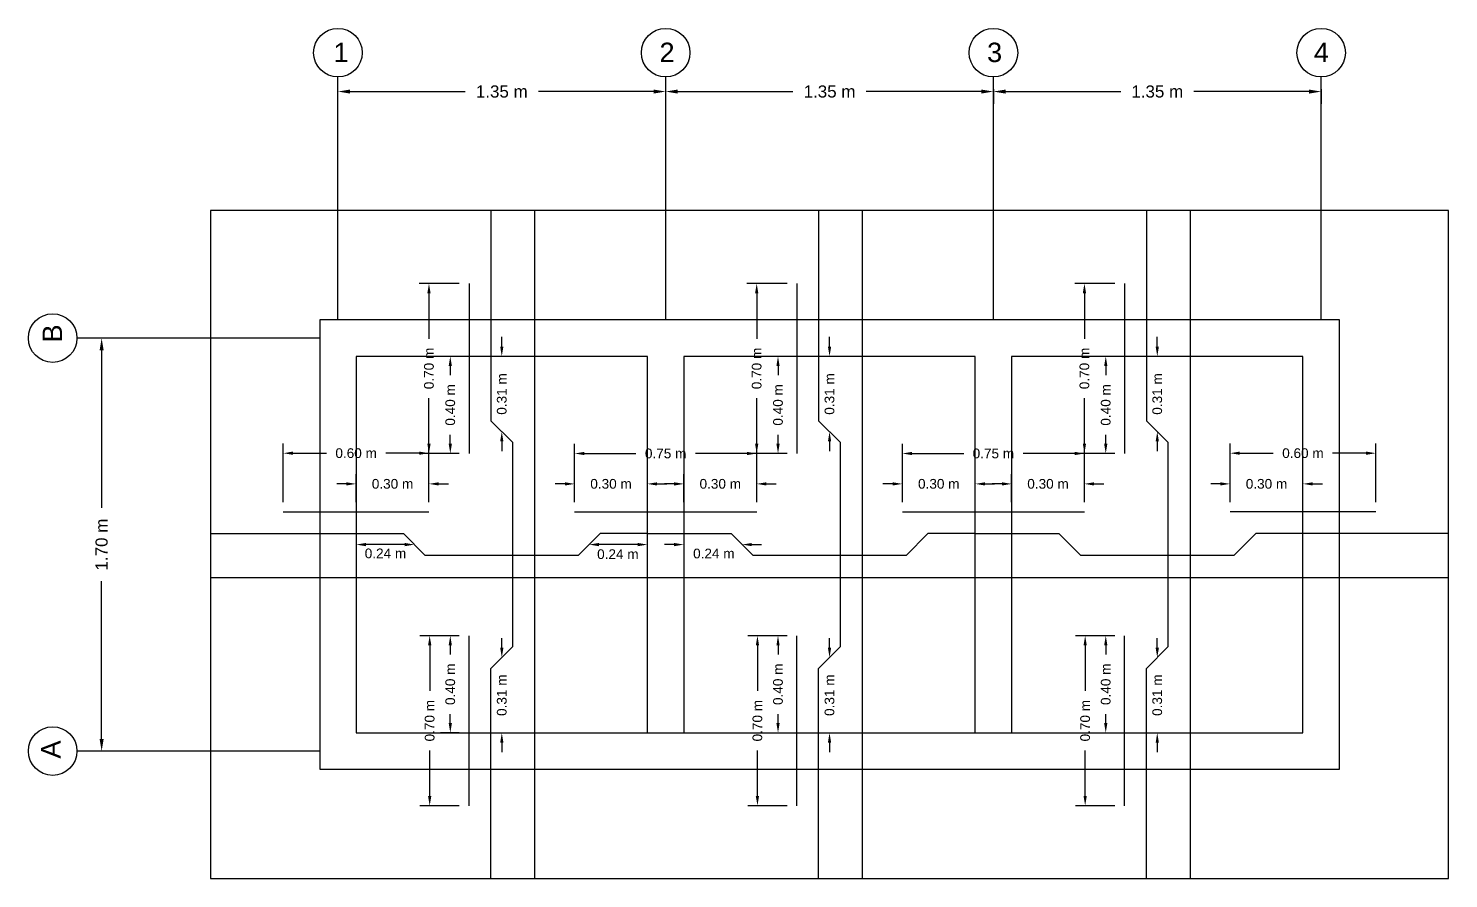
# Model space of a CAD drawing. Header units: metres. Extents: x 258817 to 259192, y 1878716 to 1878911.
# Drawn here: x 259186.47 to 259192.32, y 1878745.74 to 1878749.24 of the extents above; entities that cross this region are included whole.
import ezdxf

# ---------------------------------------------------------------- set-up
doc = ezdxf.new("R2010")
doc.units = ezdxf.units.M
doc.header["$MEASUREMENT"] = 0
doc.linetypes.add('PHANTOM2', pattern=[1.25, 0.625, -0.125, 0.125, -0.125, 0.125, -0.125])
doc.layers.add('0.05', color=9, linetype='Continuous')
doc.layers.add('Vistas', color=7, linetype='Continuous')
doc.styles.get("Standard").update_dxf_attribs({"font": 'arial.ttf'})
doc.dimstyles.new('1 a 25', dxfattribs={"dimtxt": 0.05, "dimasz": 0.05, "dimexe": 0.05, "dimexo": 0.05, "dimgap": 0.05, "dimtad": 0, "dimzin": 0, "dimdsep": 46, "dimtxsty": 'Standard', "dimcen": 0.09, "dimadec": 0, "dimazin": 0, "dimtfac": 1, "dimtofl": 0, "dimtmove": 0, "dimatfit": 3, "dimfxl": 1, "dimtolj": 1, "dimtzin": 0, "dimarcsym": 0})
doc.dimstyles.new('1 a 25 1.5mm', dxfattribs={"dimtxt": 0.04, "dimasz": 0.04, "dimexe": 0.04, "dimexo": 0.04, "dimgap": 0.04, "dimtad": 0, "dimzin": 0, "dimdsep": 46, "dimtxsty": 'Standard', "dimcen": 0.09, "dimadec": 0, "dimazin": 0, "dimtfac": 1, "dimtofl": 0, "dimtmove": 1, "dimatfit": 0, "dimfxl": 1, "dimtolj": 1, "dimtzin": 0, "dimarcsym": 0})

# ---------------------------------------------------------------- blocks, each defined once
blk = doc.blocks.new('*D281')
at = {"color": 0, "lineweight": -2, "transparency": 16777216}
for p, q in [((259187.7992, 1878748.9772), (259188.2735, 1878748.9772)), ((259189.0492, 1878748.9772), (259188.5749, 1878748.9772))]:
    blk.add_line(p, q, dxfattribs=at)
at = {"color": 0, "transparency": 16777216}
for points in [[(259187.7992, 1878748.9855), (259187.7992, 1878748.9689), (259187.7492, 1878748.9772)], [(259189.0492, 1878748.9855), (259189.0492, 1878748.9689), (259189.0992, 1878748.9772)]]:
    blk.add_solid(points, dxfattribs=at)
at = {"layer": 'Defpoints', "color": 0, "transparency": 16777216}
for p in [(259187.7492, 1878748.9772), (259189.0992, 1878748.9772), (259189.0992, 1878748.9772)]:
    blk.add_point(p, dxfattribs=at)
at = {"color": 0, "transparency": 16777216, "insert": (259188.4242, 1878748.9772), "char_height": 0.05, "attachment_point": 5}
blk.add_mtext('\\A1;1.35 m', dxfattribs=at)
blk = doc.blocks.new('*D282')
at = {"color": 0, "lineweight": -2, "transparency": 16777216}
for p, q in [((259189.1492, 1878748.9772), (259189.6235, 1878748.9772)), ((259190.3992, 1878748.9772), (259189.9249, 1878748.9772)), ((259190.4492, 1878748.9872), (259190.4492, 1878748.9272))]:
    blk.add_line(p, q, dxfattribs=at)
at = {"color": 0, "transparency": 16777216}
for points in [[(259189.1492, 1878748.9855), (259189.1492, 1878748.9689), (259189.0992, 1878748.9772)], [(259190.3992, 1878748.9855), (259190.3992, 1878748.9689), (259190.4492, 1878748.9772)]]:
    blk.add_solid(points, dxfattribs=at)
at = {"layer": 'Defpoints', "color": 0, "transparency": 16777216}
for p in [(259190.4492, 1878749.0372), (259189.0992, 1878748.9772), (259190.4492, 1878748.9772)]:
    blk.add_point(p, dxfattribs=at)
at = {"color": 0, "transparency": 16777216, "insert": (259189.7742, 1878748.9772), "char_height": 0.05, "attachment_point": 5}
blk.add_mtext('\\A1;1.35 m', dxfattribs=at)
blk = doc.blocks.new('*D283')
at = {"color": 0, "lineweight": -2, "transparency": 16777216}
for p, q in [((259190.4492, 1878748.9872), (259190.4492, 1878748.9272)), ((259190.4992, 1878748.9772), (259190.9735, 1878748.9772)), ((259191.7492, 1878748.9772), (259191.2749, 1878748.9772)), ((259191.7992, 1878748.9872), (259191.7992, 1878748.9272))]:
    blk.add_line(p, q, dxfattribs=at)
at = {"color": 0, "transparency": 16777216}
for points in [[(259190.4992, 1878748.9855), (259190.4992, 1878748.9689), (259190.4492, 1878748.9772)], [(259191.7492, 1878748.9855), (259191.7492, 1878748.9689), (259191.7992, 1878748.9772)]]:
    blk.add_solid(points, dxfattribs=at)
at = {"layer": 'Defpoints', "color": 0, "transparency": 16777216}
for p in [(259190.4492, 1878749.0372), (259191.7992, 1878749.0372), (259191.7992, 1878748.9772)]:
    blk.add_point(p, dxfattribs=at)
at = {"color": 0, "transparency": 16777216, "insert": (259191.1242, 1878748.9772), "char_height": 0.05, "attachment_point": 5}
blk.add_mtext('\\A1;1.35 m', dxfattribs=at)
blk = doc.blocks.new('*D243')
at = {"color": 0, "lineweight": -2, "transparency": 16777216}
for p, q in [((259186.7759, 1878747.9122), (259186.7759, 1878747.2629)), ((259186.7759, 1878746.3122), (259186.7759, 1878746.9615))]:
    blk.add_line(p, q, dxfattribs=at)
at = {"color": 0, "transparency": 16777216}
for points in [[(259186.7675, 1878747.9122), (259186.7842, 1878747.9122), (259186.7759, 1878747.9622)], [(259186.7675, 1878746.3122), (259186.7842, 1878746.3122), (259186.7759, 1878746.2622)]]:
    blk.add_solid(points, dxfattribs=at)
at = {"layer": 'Defpoints', "color": 0, "transparency": 16777216}
for p in [(259186.7759, 1878747.9622), (259186.7759, 1878747.9622), (259186.7759, 1878746.2622)]:
    blk.add_point(p, dxfattribs=at)
at = {"color": 0, "transparency": 16777216, "insert": (259186.7759, 1878747.1122), "char_height": 0.05, "attachment_point": 5, "rotation": 90}
blk.add_mtext('\\A1;1.70 m', dxfattribs=at)
blk = doc.blocks.new('*D284')
at = {"color": 0, "lineweight": -2, "transparency": 16777216}
for p, q in [((259188.2492, 1878746.7372), (259188.0872, 1878746.7372)), ((259188.1272, 1878746.6972), (259188.1272, 1878746.5096)), ((259188.1272, 1878746.0772), (259188.1272, 1878746.2647)), ((259188.2492, 1878746.0372), (259188.0872, 1878746.0372))]:
    blk.add_line(p, q, dxfattribs=at)
at = {"color": 0, "transparency": 16777216}
for points in [[(259188.1205, 1878746.6972), (259188.1339, 1878746.6972), (259188.1272, 1878746.7372)], [(259188.1205, 1878746.0772), (259188.1339, 1878746.0772), (259188.1272, 1878746.0372)]]:
    blk.add_solid(points, dxfattribs=at)
at = {"layer": 'Defpoints', "color": 0, "transparency": 16777216}
for p in [(259188.1272, 1878746.7372), (259188.2892, 1878746.7372), (259188.2892, 1878746.0372)]:
    blk.add_point(p, dxfattribs=at)
at = {"color": 0, "transparency": 16777216, "insert": (259188.1272, 1878746.3872), "char_height": 0.04, "attachment_point": 5, "rotation": 90}
blk.add_mtext('\\A1;0.70 m', dxfattribs=at)
blk = doc.blocks.new('*D285')
at = {"color": 0, "lineweight": -2, "transparency": 16777216}
for p, q in [((259188.4242, 1878747.9272), (259188.4242, 1878747.9672)), ((259188.4242, 1878747.5372), (259188.4242, 1878747.4972))]:
    blk.add_line(p, q, dxfattribs=at)
at = {"color": 0, "transparency": 16777216}
for points in [[(259188.4176, 1878747.9272), (259188.4309, 1878747.9272), (259188.4242, 1878747.8872)], [(259188.4176, 1878747.5372), (259188.4309, 1878747.5372), (259188.4242, 1878747.5772)]]:
    blk.add_solid(points, dxfattribs=at)
at = {"layer": 'Defpoints', "color": 0, "transparency": 16777216}
for p in [(259188.4242, 1878747.8872), (259188.4242, 1878747.5772), (259188.4242, 1878747.5772)]:
    blk.add_point(p, dxfattribs=at)
at = {"color": 0, "transparency": 16777216, "insert": (259188.4242, 1878747.7322), "char_height": 0.04, "attachment_point": 5, "rotation": 90}
blk.add_mtext('\\A1;0.31 m', dxfattribs=at)
blk = doc.blocks.new('*D286')
at = {"color": 0, "lineweight": -2, "transparency": 16777216}
for p, q in [((259188.4242, 1878746.6872), (259188.4242, 1878746.7272)), ((259188.4242, 1878746.2972), (259188.4242, 1878746.2572))]:
    blk.add_line(p, q, dxfattribs=at)
at = {"color": 0, "transparency": 16777216}
for points in [[(259188.4176, 1878746.6872), (259188.4309, 1878746.6872), (259188.4242, 1878746.6472)], [(259188.4176, 1878746.2972), (259188.4309, 1878746.2972), (259188.4242, 1878746.3372)]]:
    blk.add_solid(points, dxfattribs=at)
at = {"layer": 'Defpoints', "color": 0, "transparency": 16777216}
for p in [(259188.4242, 1878746.6472), (259188.4242, 1878746.3372), (259188.4242, 1878746.3372)]:
    blk.add_point(p, dxfattribs=at)
at = {"color": 0, "transparency": 16777216, "insert": (259188.4242, 1878746.4922), "char_height": 0.04, "attachment_point": 5, "rotation": 90}
blk.add_mtext('\\A1;0.31 m', dxfattribs=at)
blk = doc.blocks.new('*D287')
at = {"color": 0, "lineweight": -2, "transparency": 16777216}
for p, q in [((259187.5242, 1878747.2872), (259187.5242, 1878747.5284)), ((259188.1242, 1878747.2872), (259188.1242, 1878747.5284)), ((259187.5642, 1878747.4884), (259187.7018, 1878747.4884)), ((259188.0842, 1878747.4884), (259187.9467, 1878747.4884))]:
    blk.add_line(p, q, dxfattribs=at)
at = {"color": 0, "transparency": 16777216}
for points in [[(259187.5642, 1878747.4951), (259187.5642, 1878747.4818), (259187.5242, 1878747.4884)], [(259188.0842, 1878747.4951), (259188.0842, 1878747.4818), (259188.1242, 1878747.4884)]]:
    blk.add_solid(points, dxfattribs=at)
at = {"layer": 'Defpoints', "color": 0, "transparency": 16777216}
for p in [(259188.1242, 1878747.4884), (259187.5242, 1878747.2472), (259188.1242, 1878747.2472)]:
    blk.add_point(p, dxfattribs=at)
at = {"color": 0, "transparency": 16777216, "insert": (259187.8242, 1878747.4884), "char_height": 0.04, "attachment_point": 5}
blk.add_mtext('\\A1;0.60 m', dxfattribs=at)
blk = doc.blocks.new('*D288')
at = {"color": 0, "lineweight": -2, "transparency": 16777216}
for p, q in [((259188.7242, 1878747.2872), (259188.7242, 1878747.5272)), ((259189.4742, 1878747.2872), (259189.4742, 1878747.5272)), ((259188.7642, 1878747.4872), (259188.9768, 1878747.4872)), ((259189.4342, 1878747.4872), (259189.2217, 1878747.4872))]:
    blk.add_line(p, q, dxfattribs=at)
at = {"color": 0, "transparency": 16777216}
for points in [[(259188.7642, 1878747.4939), (259188.7642, 1878747.4805), (259188.7242, 1878747.4872)], [(259189.4342, 1878747.4939), (259189.4342, 1878747.4805), (259189.4742, 1878747.4872)]]:
    blk.add_solid(points, dxfattribs=at)
at = {"layer": 'Defpoints', "color": 0, "transparency": 16777216}
for p in [(259189.4742, 1878747.4872), (259188.7242, 1878747.2472), (259189.4742, 1878747.2472)]:
    blk.add_point(p, dxfattribs=at)
at = {"color": 0, "transparency": 16777216, "insert": (259189.0992, 1878747.4872), "char_height": 0.04, "attachment_point": 5}
blk.add_mtext('\\A1;0.75 m', dxfattribs=at)
blk = doc.blocks.new('*D289')
at = {"color": 0, "lineweight": -2, "transparency": 16777216}
for p, q in [((259188.7242, 1878747.2872), (259188.7242, 1878747.4021)), ((259189.0242, 1878747.2872), (259189.0242, 1878747.4021)), ((259188.6842, 1878747.3621), (259188.6442, 1878747.3621)), ((259189.0642, 1878747.3621), (259189.1042, 1878747.3621))]:
    blk.add_line(p, q, dxfattribs=at)
at = {"color": 0, "transparency": 16777216}
for points in [[(259188.6842, 1878747.3687), (259188.6842, 1878747.3554), (259188.7242, 1878747.3621)], [(259189.0642, 1878747.3687), (259189.0642, 1878747.3554), (259189.0242, 1878747.3621)]]:
    blk.add_solid(points, dxfattribs=at)
at = {"layer": 'Defpoints', "color": 0, "transparency": 16777216}
for p in [(259189.0242, 1878747.3621), (259188.7242, 1878747.2472), (259189.0242, 1878747.2472)]:
    blk.add_point(p, dxfattribs=at)
at = {"color": 0, "transparency": 16777216, "insert": (259188.8742, 1878747.3621), "char_height": 0.04, "attachment_point": 5}
blk.add_mtext('\\A1;0.30 m', dxfattribs=at)
blk = doc.blocks.new('*D290')
at = {"color": 0, "lineweight": -2, "transparency": 16777216}
for p, q in [((259189.1742, 1878747.2872), (259189.1742, 1878747.4021)), ((259189.4742, 1878747.2872), (259189.4742, 1878747.4021)), ((259189.1342, 1878747.3621), (259189.0942, 1878747.3621)), ((259189.5142, 1878747.3621), (259189.5542, 1878747.3621))]:
    blk.add_line(p, q, dxfattribs=at)
at = {"color": 0, "transparency": 16777216}
for points in [[(259189.1342, 1878747.3687), (259189.1342, 1878747.3554), (259189.1742, 1878747.3621)], [(259189.5142, 1878747.3687), (259189.5142, 1878747.3554), (259189.4742, 1878747.3621)]]:
    blk.add_solid(points, dxfattribs=at)
at = {"layer": 'Defpoints', "color": 0, "transparency": 16777216}
for p in [(259189.4742, 1878747.3621), (259189.1742, 1878747.2472), (259189.4742, 1878747.2472)]:
    blk.add_point(p, dxfattribs=at)
at = {"color": 0, "transparency": 16777216, "insert": (259189.3242, 1878747.3621), "char_height": 0.04, "attachment_point": 5}
blk.add_mtext('\\A1;0.30 m', dxfattribs=at)
blk = doc.blocks.new('*D291')
at = {"color": 0, "lineweight": -2, "transparency": 16777216}
for p, q in [((259188.2492, 1878746.7372), (259188.172, 1878746.7372)), ((259188.212, 1878746.6972), (259188.212, 1878746.6596)), ((259188.212, 1878746.3772), (259188.212, 1878746.4147)), ((259188.2492, 1878746.3372), (259188.172, 1878746.3372))]:
    blk.add_line(p, q, dxfattribs=at)
at = {"color": 0, "transparency": 16777216}
for points in [[(259188.2054, 1878746.6972), (259188.2187, 1878746.6972), (259188.212, 1878746.7372)], [(259188.2054, 1878746.3772), (259188.2187, 1878746.3772), (259188.212, 1878746.3372)]]:
    blk.add_solid(points, dxfattribs=at)
at = {"layer": 'Defpoints', "color": 0, "transparency": 16777216}
for p in [(259188.2892, 1878746.7372), (259188.212, 1878746.3372), (259188.2892, 1878746.3372)]:
    blk.add_point(p, dxfattribs=at)
at = {"color": 0, "transparency": 16777216, "insert": (259188.212, 1878746.5372), "char_height": 0.04, "attachment_point": 5, "rotation": 90}
blk.add_mtext('\\A1;0.40 m', dxfattribs=at)
blk = doc.blocks.new('*D292')
at = {"color": 0, "lineweight": -2, "transparency": 16777216}
for p, q in [((259188.2492, 1878748.1872), (259188.0842, 1878748.1872)), ((259188.1242, 1878748.1472), (259188.1242, 1878747.9596)), ((259188.1242, 1878747.5272), (259188.1242, 1878747.7147)), ((259188.2492, 1878747.4872), (259188.0842, 1878747.4872))]:
    blk.add_line(p, q, dxfattribs=at)
at = {"color": 0, "transparency": 16777216}
for points in [[(259188.1176, 1878748.1472), (259188.1309, 1878748.1472), (259188.1242, 1878748.1872)], [(259188.1176, 1878747.5272), (259188.1309, 1878747.5272), (259188.1242, 1878747.4872)]]:
    blk.add_solid(points, dxfattribs=at)
at = {"layer": 'Defpoints', "color": 0, "transparency": 16777216}
for p in [(259188.1242, 1878748.1872), (259188.2892, 1878748.1872), (259188.2892, 1878747.4872)]:
    blk.add_point(p, dxfattribs=at)
at = {"color": 0, "transparency": 16777216, "insert": (259188.1242, 1878747.8372), "char_height": 0.04, "attachment_point": 5, "rotation": 90}
blk.add_mtext('\\A1;0.70 m', dxfattribs=at)
blk = doc.blocks.new('*D293')
at = {"color": 0, "lineweight": -2, "transparency": 16777216}
for p, q in [((259188.2492, 1878747.8872), (259188.172, 1878747.8872)), ((259188.212, 1878747.8472), (259188.212, 1878747.8096)), ((259188.212, 1878747.5272), (259188.212, 1878747.5647)), ((259188.2492, 1878747.4872), (259188.172, 1878747.4872))]:
    blk.add_line(p, q, dxfattribs=at)
at = {"color": 0, "transparency": 16777216}
for points in [[(259188.2054, 1878747.8472), (259188.2187, 1878747.8472), (259188.212, 1878747.8872)], [(259188.2054, 1878747.5272), (259188.2187, 1878747.5272), (259188.212, 1878747.4872)]]:
    blk.add_solid(points, dxfattribs=at)
at = {"layer": 'Defpoints', "color": 0, "transparency": 16777216}
for p in [(259188.212, 1878747.8872), (259188.2892, 1878747.8872), (259188.2892, 1878747.4872)]:
    blk.add_point(p, dxfattribs=at)
at = {"color": 0, "transparency": 16777216, "insert": (259188.212, 1878747.6872), "char_height": 0.04, "attachment_point": 5, "rotation": 90}
blk.add_mtext('\\A1;0.40 m', dxfattribs=at)
blk = doc.blocks.new('*D294')
at = {"color": 0, "lineweight": -2, "transparency": 16777216}
for p, q in [((259187.8242, 1878747.2872), (259187.8242, 1878747.4021)), ((259188.1242, 1878747.2872), (259188.1242, 1878747.4021)), ((259187.7842, 1878747.3621), (259187.7442, 1878747.3621)), ((259188.1642, 1878747.3621), (259188.2042, 1878747.3621))]:
    blk.add_line(p, q, dxfattribs=at)
at = {"color": 0, "transparency": 16777216}
for points in [[(259187.7842, 1878747.3687), (259187.7842, 1878747.3554), (259187.8242, 1878747.3621)], [(259188.1642, 1878747.3687), (259188.1642, 1878747.3554), (259188.1242, 1878747.3621)]]:
    blk.add_solid(points, dxfattribs=at)
at = {"layer": 'Defpoints', "color": 0, "transparency": 16777216}
for p in [(259188.1242, 1878747.3621), (259187.8242, 1878747.2472), (259188.1242, 1878747.2472)]:
    blk.add_point(p, dxfattribs=at)
at = {"color": 0, "transparency": 16777216, "insert": (259187.9742, 1878747.3621), "char_height": 0.04, "attachment_point": 5}
blk.add_mtext('\\A1;0.30 m', dxfattribs=at)
blk = doc.blocks.new('*D295')
at = {"color": 0, "lineweight": -2, "transparency": 16777216}
blk.add_line((259188.024, 1878747.1122), (259187.8642, 1878747.1122), dxfattribs=at)
at = {"color": 0, "transparency": 16777216}
for points in [[(259187.8642, 1878747.1189), (259187.8642, 1878747.1055), (259187.8242, 1878747.1122)], [(259188.024, 1878747.1189), (259188.024, 1878747.1055), (259188.064, 1878747.1122)]]:
    blk.add_solid(points, dxfattribs=at)
at = {"layer": 'Defpoints', "color": 0, "transparency": 16777216}
for p in [(259187.8242, 1878747.1122), (259187.8242, 1878747.1122), (259188.064, 1878747.1122)]:
    blk.add_point(p, dxfattribs=at)
at = {"color": 0, "transparency": 16777216, "insert": (259187.9451, 1878747.0757), "char_height": 0.04, "attachment_point": 5}
blk.add_mtext('\\A1;0.24 m', dxfattribs=at)
blk = doc.blocks.new('*D296')
at = {"color": 0, "lineweight": -2, "transparency": 16777216}
blk.add_line((259188.9842, 1878747.1122), (259188.8244, 1878747.1122), dxfattribs=at)
at = {"color": 0, "transparency": 16777216}
for points in [[(259188.8244, 1878747.1189), (259188.8244, 1878747.1055), (259188.7844, 1878747.1122)], [(259188.9842, 1878747.1189), (259188.9842, 1878747.1055), (259189.0242, 1878747.1122)]]:
    blk.add_solid(points, dxfattribs=at)
at = {"layer": 'Defpoints', "color": 0, "transparency": 16777216}
for p in [(259188.7844, 1878747.1122), (259188.7844, 1878747.1122), (259189.0242, 1878747.1122)]:
    blk.add_point(p, dxfattribs=at)
at = {"color": 0, "transparency": 16777216, "insert": (259188.9023, 1878747.0726), "char_height": 0.04, "attachment_point": 5}
blk.add_mtext('\\A1;0.24 m', dxfattribs=at)
blk = doc.blocks.new('*D297')
at = {"color": 0, "lineweight": -2, "transparency": 16777216}
for p, q in [((259189.1342, 1878747.1122), (259189.0942, 1878747.1122)), ((259189.454, 1878747.1122), (259189.494, 1878747.1122))]:
    blk.add_line(p, q, dxfattribs=at)
at = {"color": 0, "transparency": 16777216}
for points in [[(259189.1342, 1878747.1189), (259189.1342, 1878747.1055), (259189.1742, 1878747.1122)], [(259189.454, 1878747.1189), (259189.454, 1878747.1055), (259189.414, 1878747.1122)]]:
    blk.add_solid(points, dxfattribs=at)
at = {"layer": 'Defpoints', "color": 0, "transparency": 16777216}
for p in [(259189.1742, 1878747.1122), (259189.414, 1878747.1122), (259189.414, 1878747.1122)]:
    blk.add_point(p, dxfattribs=at)
at = {"color": 0, "transparency": 16777216, "insert": (259189.2976, 1878747.0752), "char_height": 0.04, "attachment_point": 5}
blk.add_mtext('\\A1;0.24 m', dxfattribs=at)
blk = doc.blocks.new('*D298')
at = {"color": 0, "lineweight": -2, "transparency": 16777216}
for p, q in [((259190.0742, 1878747.2872), (259190.0742, 1878747.5272)), ((259190.8242, 1878747.2872), (259190.8242, 1878747.5272)), ((259190.1142, 1878747.4872), (259190.3268, 1878747.4872)), ((259190.7842, 1878747.4872), (259190.5717, 1878747.4872))]:
    blk.add_line(p, q, dxfattribs=at)
at = {"color": 0, "transparency": 16777216}
for points in [[(259190.1142, 1878747.4939), (259190.1142, 1878747.4805), (259190.0742, 1878747.4872)], [(259190.7842, 1878747.4939), (259190.7842, 1878747.4805), (259190.8242, 1878747.4872)]]:
    blk.add_solid(points, dxfattribs=at)
at = {"layer": 'Defpoints', "color": 0, "transparency": 16777216}
for p in [(259190.8242, 1878747.4872), (259190.0742, 1878747.2472), (259190.8242, 1878747.2472)]:
    blk.add_point(p, dxfattribs=at)
at = {"color": 0, "transparency": 16777216, "insert": (259190.4492, 1878747.4872), "char_height": 0.04, "attachment_point": 5}
blk.add_mtext('\\A1;0.75 m', dxfattribs=at)
blk = doc.blocks.new('*D299')
at = {"color": 0, "lineweight": -2, "transparency": 16777216}
for p, q in [((259190.0742, 1878747.2872), (259190.0742, 1878747.4021)), ((259190.3742, 1878747.2872), (259190.3742, 1878747.4021)), ((259190.0342, 1878747.3621), (259189.9942, 1878747.3621)), ((259190.4142, 1878747.3621), (259190.4542, 1878747.3621))]:
    blk.add_line(p, q, dxfattribs=at)
at = {"color": 0, "transparency": 16777216}
for points in [[(259190.0342, 1878747.3687), (259190.0342, 1878747.3554), (259190.0742, 1878747.3621)], [(259190.4142, 1878747.3687), (259190.4142, 1878747.3554), (259190.3742, 1878747.3621)]]:
    blk.add_solid(points, dxfattribs=at)
at = {"layer": 'Defpoints', "color": 0, "transparency": 16777216}
for p in [(259190.3742, 1878747.3621), (259190.0742, 1878747.2472), (259190.3742, 1878747.2472)]:
    blk.add_point(p, dxfattribs=at)
at = {"color": 0, "transparency": 16777216, "insert": (259190.2242, 1878747.3621), "char_height": 0.04, "attachment_point": 5}
blk.add_mtext('\\A1;0.30 m', dxfattribs=at)
blk = doc.blocks.new('*D244')
at = {"color": 0, "lineweight": -2, "transparency": 16777216}
for p, q in [((259190.5242, 1878747.2872), (259190.5242, 1878747.4021)), ((259190.8242, 1878747.2872), (259190.8242, 1878747.4021)), ((259190.4842, 1878747.3621), (259190.4442, 1878747.3621)), ((259190.8642, 1878747.3621), (259190.9042, 1878747.3621))]:
    blk.add_line(p, q, dxfattribs=at)
at = {"color": 0, "transparency": 16777216}
for points in [[(259190.4842, 1878747.3687), (259190.4842, 1878747.3554), (259190.5242, 1878747.3621)], [(259190.8642, 1878747.3687), (259190.8642, 1878747.3554), (259190.8242, 1878747.3621)]]:
    blk.add_solid(points, dxfattribs=at)
at = {"layer": 'Defpoints', "color": 0, "transparency": 16777216}
for p in [(259190.8242, 1878747.3621), (259190.5242, 1878747.2472), (259190.8242, 1878747.2472)]:
    blk.add_point(p, dxfattribs=at)
at = {"color": 0, "transparency": 16777216, "insert": (259190.6742, 1878747.3621), "char_height": 0.04, "attachment_point": 5}
blk.add_mtext('\\A1;0.30 m', dxfattribs=at)
blk = doc.blocks.new('*D245')
at = {"color": 0, "lineweight": -2, "transparency": 16777216}
for p, q in [((259191.4242, 1878747.2872), (259191.4242, 1878747.5284)), ((259192.0242, 1878747.2872), (259192.0242, 1878747.5284)), ((259191.4642, 1878747.4884), (259191.6018, 1878747.4884)), ((259191.9842, 1878747.4884), (259191.8467, 1878747.4884))]:
    blk.add_line(p, q, dxfattribs=at)
at = {"color": 0, "transparency": 16777216}
for points in [[(259191.4642, 1878747.4951), (259191.4642, 1878747.4818), (259191.4242, 1878747.4884)], [(259191.9842, 1878747.4951), (259191.9842, 1878747.4818), (259192.0242, 1878747.4884)]]:
    blk.add_solid(points, dxfattribs=at)
at = {"layer": 'Defpoints', "color": 0, "transparency": 16777216}
for p in [(259191.4242, 1878747.4884), (259191.4242, 1878747.2472), (259192.0242, 1878747.2472)]:
    blk.add_point(p, dxfattribs=at)
at = {"color": 0, "transparency": 16777216, "insert": (259191.7242, 1878747.4884), "char_height": 0.04, "attachment_point": 5}
blk.add_mtext('\\A1;0.60 m', dxfattribs=at)
blk = doc.blocks.new('*D246')
at = {"color": 0, "lineweight": -2, "transparency": 16777216}
for p, q in [((259191.4242, 1878747.2872), (259191.4242, 1878747.4021)), ((259191.7242, 1878747.2872), (259191.7242, 1878747.4021)), ((259191.3842, 1878747.3621), (259191.3442, 1878747.3621)), ((259191.7642, 1878747.3621), (259191.8042, 1878747.3621))]:
    blk.add_line(p, q, dxfattribs=at)
at = {"color": 0, "transparency": 16777216}
for points in [[(259191.3842, 1878747.3687), (259191.3842, 1878747.3554), (259191.4242, 1878747.3621)], [(259191.7642, 1878747.3687), (259191.7642, 1878747.3554), (259191.7242, 1878747.3621)]]:
    blk.add_solid(points, dxfattribs=at)
at = {"layer": 'Defpoints', "color": 0, "transparency": 16777216}
for p in [(259191.4242, 1878747.3621), (259191.4242, 1878747.2472), (259191.7242, 1878747.2472)]:
    blk.add_point(p, dxfattribs=at)
at = {"color": 0, "transparency": 16777216, "insert": (259191.5742, 1878747.3621), "char_height": 0.04, "attachment_point": 5}
blk.add_mtext('\\A1;0.30 m', dxfattribs=at)
blk = doc.blocks.new('*D300')
at = {"color": 0, "lineweight": -2, "transparency": 16777216}
for p, q in [((259189.5992, 1878746.7372), (259189.4372, 1878746.7372)), ((259189.4772, 1878746.6972), (259189.4772, 1878746.5096)), ((259189.4772, 1878746.0772), (259189.4772, 1878746.2647)), ((259189.5992, 1878746.0372), (259189.4372, 1878746.0372))]:
    blk.add_line(p, q, dxfattribs=at)
at = {"color": 0, "transparency": 16777216}
for points in [[(259189.4705, 1878746.6972), (259189.4839, 1878746.6972), (259189.4772, 1878746.7372)], [(259189.4705, 1878746.0772), (259189.4839, 1878746.0772), (259189.4772, 1878746.0372)]]:
    blk.add_solid(points, dxfattribs=at)
at = {"layer": 'Defpoints', "color": 0, "transparency": 16777216}
for p in [(259189.4772, 1878746.7372), (259189.6392, 1878746.7372), (259189.6392, 1878746.0372)]:
    blk.add_point(p, dxfattribs=at)
at = {"color": 0, "transparency": 16777216, "insert": (259189.4772, 1878746.3872), "char_height": 0.04, "attachment_point": 5, "rotation": 90}
blk.add_mtext('\\A1;0.70 m', dxfattribs=at)
blk = doc.blocks.new('*D301')
at = {"color": 0, "lineweight": -2, "transparency": 16777216}
for p, q in [((259189.7742, 1878747.9272), (259189.7742, 1878747.9672)), ((259189.7742, 1878747.5372), (259189.7742, 1878747.4972))]:
    blk.add_line(p, q, dxfattribs=at)
at = {"color": 0, "transparency": 16777216}
for points in [[(259189.7676, 1878747.9272), (259189.7809, 1878747.9272), (259189.7742, 1878747.8872)], [(259189.7676, 1878747.5372), (259189.7809, 1878747.5372), (259189.7742, 1878747.5772)]]:
    blk.add_solid(points, dxfattribs=at)
at = {"layer": 'Defpoints', "color": 0, "transparency": 16777216}
for p in [(259189.7742, 1878747.8872), (259189.7742, 1878747.5772), (259189.7742, 1878747.5772)]:
    blk.add_point(p, dxfattribs=at)
at = {"color": 0, "transparency": 16777216, "insert": (259189.7742, 1878747.7322), "char_height": 0.04, "attachment_point": 5, "rotation": 90}
blk.add_mtext('\\A1;0.31 m', dxfattribs=at)
blk = doc.blocks.new('*D302')
at = {"color": 0, "lineweight": -2, "transparency": 16777216}
for p, q in [((259189.7742, 1878746.6872), (259189.7742, 1878746.7272)), ((259189.7742, 1878746.2972), (259189.7742, 1878746.2572))]:
    blk.add_line(p, q, dxfattribs=at)
at = {"color": 0, "transparency": 16777216}
for points in [[(259189.7676, 1878746.6872), (259189.7809, 1878746.6872), (259189.7742, 1878746.6472)], [(259189.7676, 1878746.2972), (259189.7809, 1878746.2972), (259189.7742, 1878746.3372)]]:
    blk.add_solid(points, dxfattribs=at)
at = {"layer": 'Defpoints', "color": 0, "transparency": 16777216}
for p in [(259189.7742, 1878746.6472), (259189.7742, 1878746.3372), (259189.7742, 1878746.3372)]:
    blk.add_point(p, dxfattribs=at)
at = {"color": 0, "transparency": 16777216, "insert": (259189.7742, 1878746.4922), "char_height": 0.04, "attachment_point": 5, "rotation": 90}
blk.add_mtext('\\A1;0.31 m', dxfattribs=at)
blk = doc.blocks.new('*D303')
at = {"color": 0, "lineweight": -2, "transparency": 16777216}
for p, q in [((259189.5992, 1878748.1872), (259189.4342, 1878748.1872)), ((259189.4742, 1878748.1472), (259189.4742, 1878747.9596)), ((259189.4742, 1878747.5272), (259189.4742, 1878747.7147)), ((259189.5992, 1878747.4872), (259189.4342, 1878747.4872))]:
    blk.add_line(p, q, dxfattribs=at)
at = {"color": 0, "transparency": 16777216}
for points in [[(259189.4676, 1878748.1472), (259189.4809, 1878748.1472), (259189.4742, 1878748.1872)], [(259189.4676, 1878747.5272), (259189.4809, 1878747.5272), (259189.4742, 1878747.4872)]]:
    blk.add_solid(points, dxfattribs=at)
at = {"layer": 'Defpoints', "color": 0, "transparency": 16777216}
for p in [(259189.4742, 1878748.1872), (259189.6392, 1878748.1872), (259189.6392, 1878747.4872)]:
    blk.add_point(p, dxfattribs=at)
at = {"color": 0, "transparency": 16777216, "insert": (259189.4742, 1878747.8372), "char_height": 0.04, "attachment_point": 5, "rotation": 90}
blk.add_mtext('\\A1;0.70 m', dxfattribs=at)
blk = doc.blocks.new('*D304')
at = {"color": 0, "lineweight": -2, "transparency": 16777216}
for p, q in [((259189.5992, 1878747.8872), (259189.522, 1878747.8872)), ((259189.562, 1878747.8472), (259189.562, 1878747.8096)), ((259189.562, 1878747.5272), (259189.562, 1878747.5647)), ((259189.5992, 1878747.4872), (259189.522, 1878747.4872))]:
    blk.add_line(p, q, dxfattribs=at)
at = {"color": 0, "transparency": 16777216}
for points in [[(259189.5554, 1878747.8472), (259189.5687, 1878747.8472), (259189.562, 1878747.8872)], [(259189.5554, 1878747.5272), (259189.5687, 1878747.5272), (259189.562, 1878747.4872)]]:
    blk.add_solid(points, dxfattribs=at)
at = {"layer": 'Defpoints', "color": 0, "transparency": 16777216}
for p in [(259189.562, 1878747.8872), (259189.6392, 1878747.8872), (259189.6392, 1878747.4872)]:
    blk.add_point(p, dxfattribs=at)
at = {"color": 0, "transparency": 16777216, "insert": (259189.562, 1878747.6872), "char_height": 0.04, "attachment_point": 5, "rotation": 90}
blk.add_mtext('\\A1;0.40 m', dxfattribs=at)
blk = doc.blocks.new('*D247')
at = {"color": 0, "lineweight": -2, "transparency": 16777216}
for p, q in [((259190.9492, 1878746.7372), (259190.7872, 1878746.7372)), ((259190.8272, 1878746.6972), (259190.8272, 1878746.5096)), ((259190.8272, 1878746.0772), (259190.8272, 1878746.2647)), ((259190.9492, 1878746.0372), (259190.7872, 1878746.0372))]:
    blk.add_line(p, q, dxfattribs=at)
at = {"color": 0, "transparency": 16777216}
for points in [[(259190.8205, 1878746.6972), (259190.8339, 1878746.6972), (259190.8272, 1878746.7372)], [(259190.8205, 1878746.0772), (259190.8339, 1878746.0772), (259190.8272, 1878746.0372)]]:
    blk.add_solid(points, dxfattribs=at)
at = {"layer": 'Defpoints', "color": 0, "transparency": 16777216}
for p in [(259190.8272, 1878746.7372), (259190.9892, 1878746.7372), (259190.9892, 1878746.0372)]:
    blk.add_point(p, dxfattribs=at)
at = {"color": 0, "transparency": 16777216, "insert": (259190.8272, 1878746.3872), "char_height": 0.04, "attachment_point": 5, "rotation": 90}
blk.add_mtext('\\A1;0.70 m', dxfattribs=at)
blk = doc.blocks.new('*D248')
at = {"color": 0, "lineweight": -2, "transparency": 16777216}
for p, q in [((259191.1242, 1878747.9272), (259191.1242, 1878747.9672)), ((259191.1242, 1878747.5372), (259191.1242, 1878747.4972))]:
    blk.add_line(p, q, dxfattribs=at)
at = {"color": 0, "transparency": 16777216}
for points in [[(259191.1176, 1878747.9272), (259191.1309, 1878747.9272), (259191.1242, 1878747.8872)], [(259191.1176, 1878747.5372), (259191.1309, 1878747.5372), (259191.1242, 1878747.5772)]]:
    blk.add_solid(points, dxfattribs=at)
at = {"layer": 'Defpoints', "color": 0, "transparency": 16777216}
for p in [(259191.1242, 1878747.8872), (259191.1242, 1878747.5772), (259191.1242, 1878747.5772)]:
    blk.add_point(p, dxfattribs=at)
at = {"color": 0, "transparency": 16777216, "insert": (259191.1242, 1878747.7322), "char_height": 0.04, "attachment_point": 5, "rotation": 90}
blk.add_mtext('\\A1;0.31 m', dxfattribs=at)
blk = doc.blocks.new('*D249')
at = {"color": 0, "lineweight": -2, "transparency": 16777216}
for p, q in [((259191.1242, 1878746.6872), (259191.1242, 1878746.7272)), ((259191.1242, 1878746.2972), (259191.1242, 1878746.2572))]:
    blk.add_line(p, q, dxfattribs=at)
at = {"color": 0, "transparency": 16777216}
for points in [[(259191.1176, 1878746.6872), (259191.1309, 1878746.6872), (259191.1242, 1878746.6472)], [(259191.1176, 1878746.2972), (259191.1309, 1878746.2972), (259191.1242, 1878746.3372)]]:
    blk.add_solid(points, dxfattribs=at)
at = {"layer": 'Defpoints', "color": 0, "transparency": 16777216}
for p in [(259191.1242, 1878746.6472), (259191.1242, 1878746.3372), (259191.1242, 1878746.3372)]:
    blk.add_point(p, dxfattribs=at)
at = {"color": 0, "transparency": 16777216, "insert": (259191.1242, 1878746.4922), "char_height": 0.04, "attachment_point": 5, "rotation": 90}
blk.add_mtext('\\A1;0.31 m', dxfattribs=at)
blk = doc.blocks.new('*D250')
at = {"color": 0, "lineweight": -2, "transparency": 16777216}
for p, q in [((259190.9492, 1878746.7372), (259190.872, 1878746.7372)), ((259190.912, 1878746.6972), (259190.912, 1878746.6596)), ((259190.912, 1878746.3772), (259190.912, 1878746.4147)), ((259188.3292, 1878746.3372), (259190.952, 1878746.3372))]:
    blk.add_line(p, q, dxfattribs=at)
at = {"color": 0, "transparency": 16777216}
for points in [[(259190.9054, 1878746.6972), (259190.9187, 1878746.6972), (259190.912, 1878746.7372)], [(259190.9054, 1878746.3772), (259190.9187, 1878746.3772), (259190.912, 1878746.3372)]]:
    blk.add_solid(points, dxfattribs=at)
at = {"layer": 'Defpoints', "color": 0, "transparency": 16777216}
for p in [(259190.9892, 1878746.7372), (259188.2892, 1878746.3372), (259190.912, 1878746.3372)]:
    blk.add_point(p, dxfattribs=at)
at = {"color": 0, "transparency": 16777216, "insert": (259190.912, 1878746.5372), "char_height": 0.04, "attachment_point": 5, "rotation": 90}
blk.add_mtext('\\A1;0.40 m', dxfattribs=at)
blk = doc.blocks.new('*D251')
at = {"color": 0, "lineweight": -2, "transparency": 16777216}
for p, q in [((259190.9492, 1878748.1872), (259190.7842, 1878748.1872)), ((259190.8242, 1878748.1472), (259190.8242, 1878747.9596)), ((259190.8242, 1878747.5272), (259190.8242, 1878747.7147)), ((259190.9492, 1878747.4872), (259190.7842, 1878747.4872))]:
    blk.add_line(p, q, dxfattribs=at)
at = {"color": 0, "transparency": 16777216}
for points in [[(259190.8176, 1878748.1472), (259190.8309, 1878748.1472), (259190.8242, 1878748.1872)], [(259190.8176, 1878747.5272), (259190.8309, 1878747.5272), (259190.8242, 1878747.4872)]]:
    blk.add_solid(points, dxfattribs=at)
at = {"layer": 'Defpoints', "color": 0, "transparency": 16777216}
for p in [(259190.8242, 1878748.1872), (259190.9892, 1878748.1872), (259190.9892, 1878747.4872)]:
    blk.add_point(p, dxfattribs=at)
at = {"color": 0, "transparency": 16777216, "insert": (259190.8242, 1878747.8372), "char_height": 0.04, "attachment_point": 5, "rotation": 90}
blk.add_mtext('\\A1;0.70 m', dxfattribs=at)
blk = doc.blocks.new('*D252')
at = {"color": 0, "lineweight": -2, "transparency": 16777216}
for p, q in [((259190.9492, 1878747.8872), (259190.872, 1878747.8872)), ((259190.912, 1878747.8472), (259190.912, 1878747.8096)), ((259190.912, 1878747.5272), (259190.912, 1878747.5647)), ((259190.9492, 1878747.4872), (259190.872, 1878747.4872))]:
    blk.add_line(p, q, dxfattribs=at)
at = {"color": 0, "transparency": 16777216}
for points in [[(259190.9054, 1878747.8472), (259190.9187, 1878747.8472), (259190.912, 1878747.8872)], [(259190.9054, 1878747.5272), (259190.9187, 1878747.5272), (259190.912, 1878747.4872)]]:
    blk.add_solid(points, dxfattribs=at)
at = {"layer": 'Defpoints', "color": 0, "transparency": 16777216}
for p in [(259190.912, 1878747.8872), (259190.9892, 1878747.8872), (259190.9892, 1878747.4872)]:
    blk.add_point(p, dxfattribs=at)
at = {"color": 0, "transparency": 16777216, "insert": (259190.912, 1878747.6872), "char_height": 0.04, "attachment_point": 5, "rotation": 90}
blk.add_mtext('\\A1;0.40 m', dxfattribs=at)
blk = doc.blocks.new('*D253')
at = {"color": 0, "lineweight": -2, "transparency": 16777216}
for p, q in [((259189.5992, 1878746.7372), (259189.522, 1878746.7372)), ((259189.562, 1878746.6972), (259189.562, 1878746.6596)), ((259189.562, 1878746.3772), (259189.562, 1878746.4147)), ((259188.3292, 1878746.3372), (259189.602, 1878746.3372))]:
    blk.add_line(p, q, dxfattribs=at)
at = {"color": 0, "transparency": 16777216}
for points in [[(259189.5554, 1878746.6972), (259189.5687, 1878746.6972), (259189.562, 1878746.7372)], [(259189.5554, 1878746.3772), (259189.5687, 1878746.3772), (259189.562, 1878746.3372)]]:
    blk.add_solid(points, dxfattribs=at)
at = {"layer": 'Defpoints', "color": 0, "transparency": 16777216}
for p in [(259189.6392, 1878746.7372), (259188.2892, 1878746.3372), (259189.562, 1878746.3372)]:
    blk.add_point(p, dxfattribs=at)
at = {"color": 0, "transparency": 16777216, "insert": (259189.562, 1878746.5372), "char_height": 0.04, "attachment_point": 5, "rotation": 90}
blk.add_mtext('\\A1;0.40 m', dxfattribs=at)

msp = doc.modelspace()

# ---------------------------------------------------------------- linework, layer by layer
at = {"linetype": 'PHANTOM2', "ltscale": 5}
for p, q in [((259187.74923, 1878748.03719), (259187.74923, 1878749.03719)), ((259189.09923, 1878748.03719), (259189.09923, 1878749.03719)), ((259190.44923, 1878748.03719), (259190.44923, 1878749.03719)), ((259191.79923, 1878748.03719), (259191.79923, 1878749.03719)), ((259187.67423, 1878747.96219), (259186.67423, 1878747.96219)), ((259187.67423, 1878746.26219), (259186.67423, 1878746.26219))]:
    msp.add_line(p, q, dxfattribs=at)
for p, q in [((259188.37923, 1878748.48719), (259188.37923, 1878747.62219)), ((259188.55923, 1878748.48719), (259188.55923, 1878745.73719)), ((259189.72923, 1878748.48719), (259189.72923, 1878747.62219)), ((259189.90923, 1878748.48719), (259189.90923, 1878745.73719)), ((259191.07923, 1878748.48719), (259191.07923, 1878747.62219)), ((259191.25923, 1878748.48719), (259191.25923, 1878745.73719)), ((259188.28923, 1878748.18719), (259188.28923, 1878747.48719)), ((259189.63923, 1878748.18719), (259189.63923, 1878747.48719)), ((259190.98923, 1878748.18719), (259190.98923, 1878747.48719)), ((259188.37923, 1878747.62219), (259188.46923, 1878747.53219)), ((259189.72923, 1878747.62219), (259189.81923, 1878747.53219)), ((259191.07923, 1878747.62219), (259191.16923, 1878747.53219)), ((259188.46923, 1878746.69219), (259188.46923, 1878747.53219)), ((259189.81923, 1878746.69219), (259189.81923, 1878747.53219)), ((259191.16923, 1878746.69219), (259191.16923, 1878747.53219)), ((259187.52423, 1878747.24719), (259188.12423, 1878747.24719)), ((259188.72423, 1878747.24719), (259189.47423, 1878747.24719)), ((259190.07423, 1878747.24719), (259190.82423, 1878747.24719)), ((259192.02423, 1878747.24719), (259191.42423, 1878747.24719)), ((259187.22423, 1878747.15719), (259188.01884, 1878747.15719)), ((259188.01884, 1878747.15719), (259188.10923, 1878747.06719)), ((259188.82963, 1878747.15719), (259188.73923, 1878747.06719)), ((259189.02423, 1878747.15719), (259188.82963, 1878747.15719)), ((259189.02423, 1878747.15719), (259189.17423, 1878747.15719)), ((259189.17423, 1878747.15719), (259189.36884, 1878747.15719)), ((259189.36884, 1878747.15719), (259189.45923, 1878747.06719)), ((259190.17963, 1878747.15719), (259190.08923, 1878747.06719)), ((259190.37423, 1878747.15719), (259190.17963, 1878747.15719)), ((259190.37423, 1878747.15719), (259190.52423, 1878747.15719)), ((259190.52423, 1878747.15719), (259190.71884, 1878747.15719)), ((259190.71884, 1878747.15719), (259190.80923, 1878747.06719)), ((259191.52963, 1878747.15719), (259191.43923, 1878747.06719)), ((259192.32423, 1878747.15719), (259191.52963, 1878747.15719)), ((259188.73923, 1878747.06719), (259188.10923, 1878747.06719)), ((259190.08923, 1878747.06719), (259189.45923, 1878747.06719)), ((259191.43923, 1878747.06719), (259190.80923, 1878747.06719)), ((259187.22423, 1878746.97719), (259192.32423, 1878746.97719)), ((259188.28923, 1878746.03719), (259188.28923, 1878746.73719)), ((259188.37923, 1878746.60219), (259188.46923, 1878746.69219)), ((259189.63923, 1878746.03719), (259189.63923, 1878746.73719)), ((259189.72923, 1878746.60219), (259189.81923, 1878746.69219)), ((259190.98923, 1878746.03719), (259190.98923, 1878746.73719)), ((259191.07923, 1878746.60219), (259191.16923, 1878746.69219)), ((259188.37923, 1878745.73719), (259188.37923, 1878746.60219)), ((259189.72923, 1878745.73719), (259189.72923, 1878746.60219)), ((259191.07923, 1878745.73719), (259191.07923, 1878746.60219))]:
    msp.add_line(p, q)
for centre in [(259187.74923, 1878749.13719), (259189.09923, 1878749.13719), (259190.44923, 1878749.13719), (259191.79923, 1878749.13719), (259186.57423, 1878747.96219), (259186.57423, 1878746.26219)]:
    msp.add_circle(centre, 0.1)
at = {"layer": '0.05'}
for points in [[(259187.67423, 1878748.03719), (259187.67423, 1878746.18719), (259191.87423, 1878746.18719), (259191.87423, 1878748.03719)], [(259187.82423, 1878747.88719), (259187.82423, 1878746.33719), (259189.02423, 1878746.33719), (259189.02423, 1878747.88719)], [(259189.17423, 1878747.88719), (259189.17423, 1878746.33719), (259190.37423, 1878746.33719), (259190.37423, 1878747.88719)], [(259190.52423, 1878747.88719), (259190.52423, 1878746.33719), (259191.72423, 1878746.33719), (259191.72423, 1878747.88719)]]:
    msp.add_lwpolyline(points, close=True, dxfattribs=at)
at = {"layer": 'Vistas'}
msp.add_lwpolyline([(259187.22423, 1878748.48719), (259187.22423, 1878745.73719), (259192.32423, 1878745.73719), (259192.32423, 1878748.48719)], close=True, dxfattribs=at)

# ---------------------------------------------------------------- texts
at = {"char_height": 0.08, "attachment_point": 1}
for s, insert in [('1', (259187.73115, 1878749.17861)), ('2', (259189.07381, 1878749.17861)), ('3', (259190.42306, 1878749.17861)), ('4', (259191.76925, 1878749.17861))]:
    msp.add_mtext_dynamic_manual_height_columns(s, width=0.08, gutter_width=1, heights=[0], dxfattribs=dict(at, insert=insert))
at = {"char_height": 0.08, "attachment_point": 1, "rotation": 90}
for s, insert in [('B', (259186.53281, 1878747.94411)), ('A', (259186.52647, 1878746.23128))]:
    msp.add_mtext_dynamic_manual_height_columns(s, width=0.08, gutter_width=1, heights=[0], dxfattribs=dict(at, insert=insert))

# ---------------------------------------------------------------- dimensions: what is measured, and where the dimension line sits
for base, p1, p2, dimstyle, override, picture, middle in [((259189.09923, 1878748.9772), (259187.74923, 1878748.9772), (259189.09923, 1878748.9772), '1 a 25', {"dimpost": ' m'}, '*D281', (259188.42423, 1878748.9772)), ((259190.44923, 1878748.9772), (259189.09923, 1878748.9772), (259190.44923, 1878749.03719), '1 a 25', {"dimpost": ' m', "dimtmove": 1}, '*D282', (259189.77423, 1878748.9772)), ((259191.79923, 1878748.9772), (259190.44923, 1878749.03719), (259191.79923, 1878749.03719), '1 a 25', {"dimpost": ' m', "dimtmove": 1}, '*D283', (259191.12423, 1878748.9772)), ((259188.12423, 1878747.48844), (259187.52423, 1878747.24719), (259188.12423, 1878747.24719), '1 a 25 1.5mm', {"dimpost": ' m'}, '*D287', (259187.82423, 1878747.48844)), ((259189.47423, 1878747.48719), (259188.72423, 1878747.24719), (259189.47423, 1878747.24719), '1 a 25 1.5mm', {"dimpost": ' m'}, '*D288', (259189.09923, 1878747.48719)), ((259190.82423, 1878747.48719), (259190.07423, 1878747.24719), (259190.82423, 1878747.24719), '1 a 25 1.5mm', {"dimpost": ' m'}, '*D298', (259190.44923, 1878747.48719))]:
    dim = msp.add_linear_dim(base=base, p1=p1, p2=p2, dimstyle=dimstyle, override=override)
    dim.commit()
    dim.dimension.update_dxf_attribs({"geometry": picture, "text_midpoint": middle})
for base, p1, p2, angle, dimstyle, picture, middle in [((259188.12423, 1878748.18719), (259188.28923, 1878747.48719), (259188.28923, 1878748.18719), 90, '1 a 25 1.5mm', '*D292', (259188.12423, 1878747.83719)), ((259189.47423, 1878748.18719), (259189.63923, 1878747.48719), (259189.63923, 1878748.18719), 90, '1 a 25 1.5mm', '*D303', (259189.47423, 1878747.83719)), ((259190.82423, 1878748.18719), (259190.98923, 1878747.48719), (259190.98923, 1878748.18719), 90, '1 a 25 1.5mm', '*D251', (259190.82423, 1878747.83719)), ((259186.77587, 1878747.96219), (259186.77587, 1878746.26219), (259186.77587, 1878747.96219), 90, '1 a 25', '*D243', (259186.77587, 1878747.11219)), ((259191.42423, 1878747.48844), (259192.02423, 1878747.24719), (259191.42423, 1878747.24719), 180, '1 a 25 1.5mm', '*D245', (259191.72423, 1878747.48844)), ((259188.1272, 1878746.73719), (259188.28923, 1878746.03719), (259188.28923, 1878746.73719), 90, '1 a 25 1.5mm', '*D284', (259188.1272, 1878746.38719)), ((259189.4772, 1878746.73719), (259189.63923, 1878746.03719), (259189.63923, 1878746.73719), 90, '1 a 25 1.5mm', '*D300', (259189.4772, 1878746.38719)), ((259190.8272, 1878746.73719), (259190.98923, 1878746.03719), (259190.98923, 1878746.73719), 90, '1 a 25 1.5mm', '*D247', (259190.8272, 1878746.38719))]:
    dim = msp.add_linear_dim(base=base, p1=p1, p2=p2, angle=angle, dimstyle=dimstyle, override={"dimpost": ' m'})
    dim.commit()
    dim.dimension.update_dxf_attribs({"geometry": picture, "text_midpoint": middle})
for base, p1, p2, angle, picture, middle in [((259188.42423, 1878747.57719), (259188.42423, 1878747.88719), (259188.42423, 1878747.57719), 90, '*D285', (259188.42423, 1878747.73219)), ((259189.77423, 1878747.57719), (259189.77423, 1878747.88719), (259189.77423, 1878747.57719), 90, '*D301', (259189.77423, 1878747.73219)), ((259191.12423, 1878747.57719), (259191.12423, 1878747.88719), (259191.12423, 1878747.57719), 90, '*D248', (259191.12423, 1878747.73219)), ((259188.21202, 1878747.88719), (259188.28923, 1878747.48719), (259188.28923, 1878747.88719), 90, '*D293', (259188.21202, 1878747.68719)), ((259189.56202, 1878747.88719), (259189.63923, 1878747.48719), (259189.63923, 1878747.88719), 90, '*D304', (259189.56202, 1878747.68719)), ((259190.91202, 1878747.88719), (259190.98923, 1878747.48719), (259190.98923, 1878747.88719), 90, '*D252', (259190.91202, 1878747.68719)), ((259191.42423, 1878747.36208), (259191.72423, 1878747.24719), (259191.42423, 1878747.24719), 180, '*D246', (259191.57423, 1878747.36208)), ((259188.21202, 1878746.33719), (259188.28923, 1878746.73719), (259188.28923, 1878746.33719), 90, '*D291', (259188.21202, 1878746.53719)), ((259190.91202, 1878746.33719), (259190.98923, 1878746.73719), (259188.28923, 1878746.33719), 90, '*D250', (259190.91202, 1878746.53719)), ((259189.56202, 1878746.33719), (259189.63923, 1878746.73719), (259188.28923, 1878746.33719), 90, '*D253', (259189.56202, 1878746.53719)), ((259188.42423, 1878746.33719), (259188.42423, 1878746.64719), (259188.42423, 1878746.33719), 90, '*D286', (259188.42423, 1878746.49219)), ((259189.77423, 1878746.33719), (259189.77423, 1878746.64719), (259189.77423, 1878746.33719), 90, '*D302', (259189.77423, 1878746.49219)), ((259191.12423, 1878746.33719), (259191.12423, 1878746.64719), (259191.12423, 1878746.33719), 90, '*D249', (259191.12423, 1878746.49219))]:
    dim = msp.add_linear_dim(base=base, p1=p1, p2=p2, angle=angle, dimstyle='1 a 25 1.5mm', override={"dimpost": ' m'})
    dim.commit()
    dim.dimension.update_dxf_attribs({"geometry": picture, "text_midpoint": middle, "dimtype": 160})
for base, p1, p2, picture, middle in [((259188.12423, 1878747.36208), (259187.82423, 1878747.24719), (259188.12423, 1878747.24719), '*D294', (259187.97423, 1878747.36208)), ((259189.02423, 1878747.36208), (259188.72423, 1878747.24719), (259189.02423, 1878747.24719), '*D289', (259188.87423, 1878747.36208)), ((259189.47423, 1878747.36208), (259189.17423, 1878747.24719), (259189.47423, 1878747.24719), '*D290', (259189.32423, 1878747.36208)), ((259190.37423, 1878747.36208), (259190.07423, 1878747.24719), (259190.37423, 1878747.24719), '*D299', (259190.22423, 1878747.36208)), ((259190.82423, 1878747.36208), (259190.52423, 1878747.24719), (259190.82423, 1878747.24719), '*D244', (259190.67423, 1878747.36208)), ((259187.82423, 1878747.11219), (259188.06403, 1878747.11219), (259187.82423, 1878747.11219), '*D295', (259187.94512, 1878747.07574)), ((259188.78443, 1878747.11219), (259189.02423, 1878747.11219), (259188.78443, 1878747.11219), '*D296', (259188.90228, 1878747.0726)), ((259189.41403, 1878747.11219), (259189.17423, 1878747.11219), (259189.41403, 1878747.11219), '*D297', (259189.29762, 1878747.07521))]:
    dim = msp.add_linear_dim(base=base, p1=p1, p2=p2, dimstyle='1 a 25 1.5mm', override={"dimpost": ' m'})
    dim.commit()
    dim.dimension.update_dxf_attribs({"geometry": picture, "text_midpoint": middle, "dimtype": 160})

doc.saveas('drawing.dxf')
